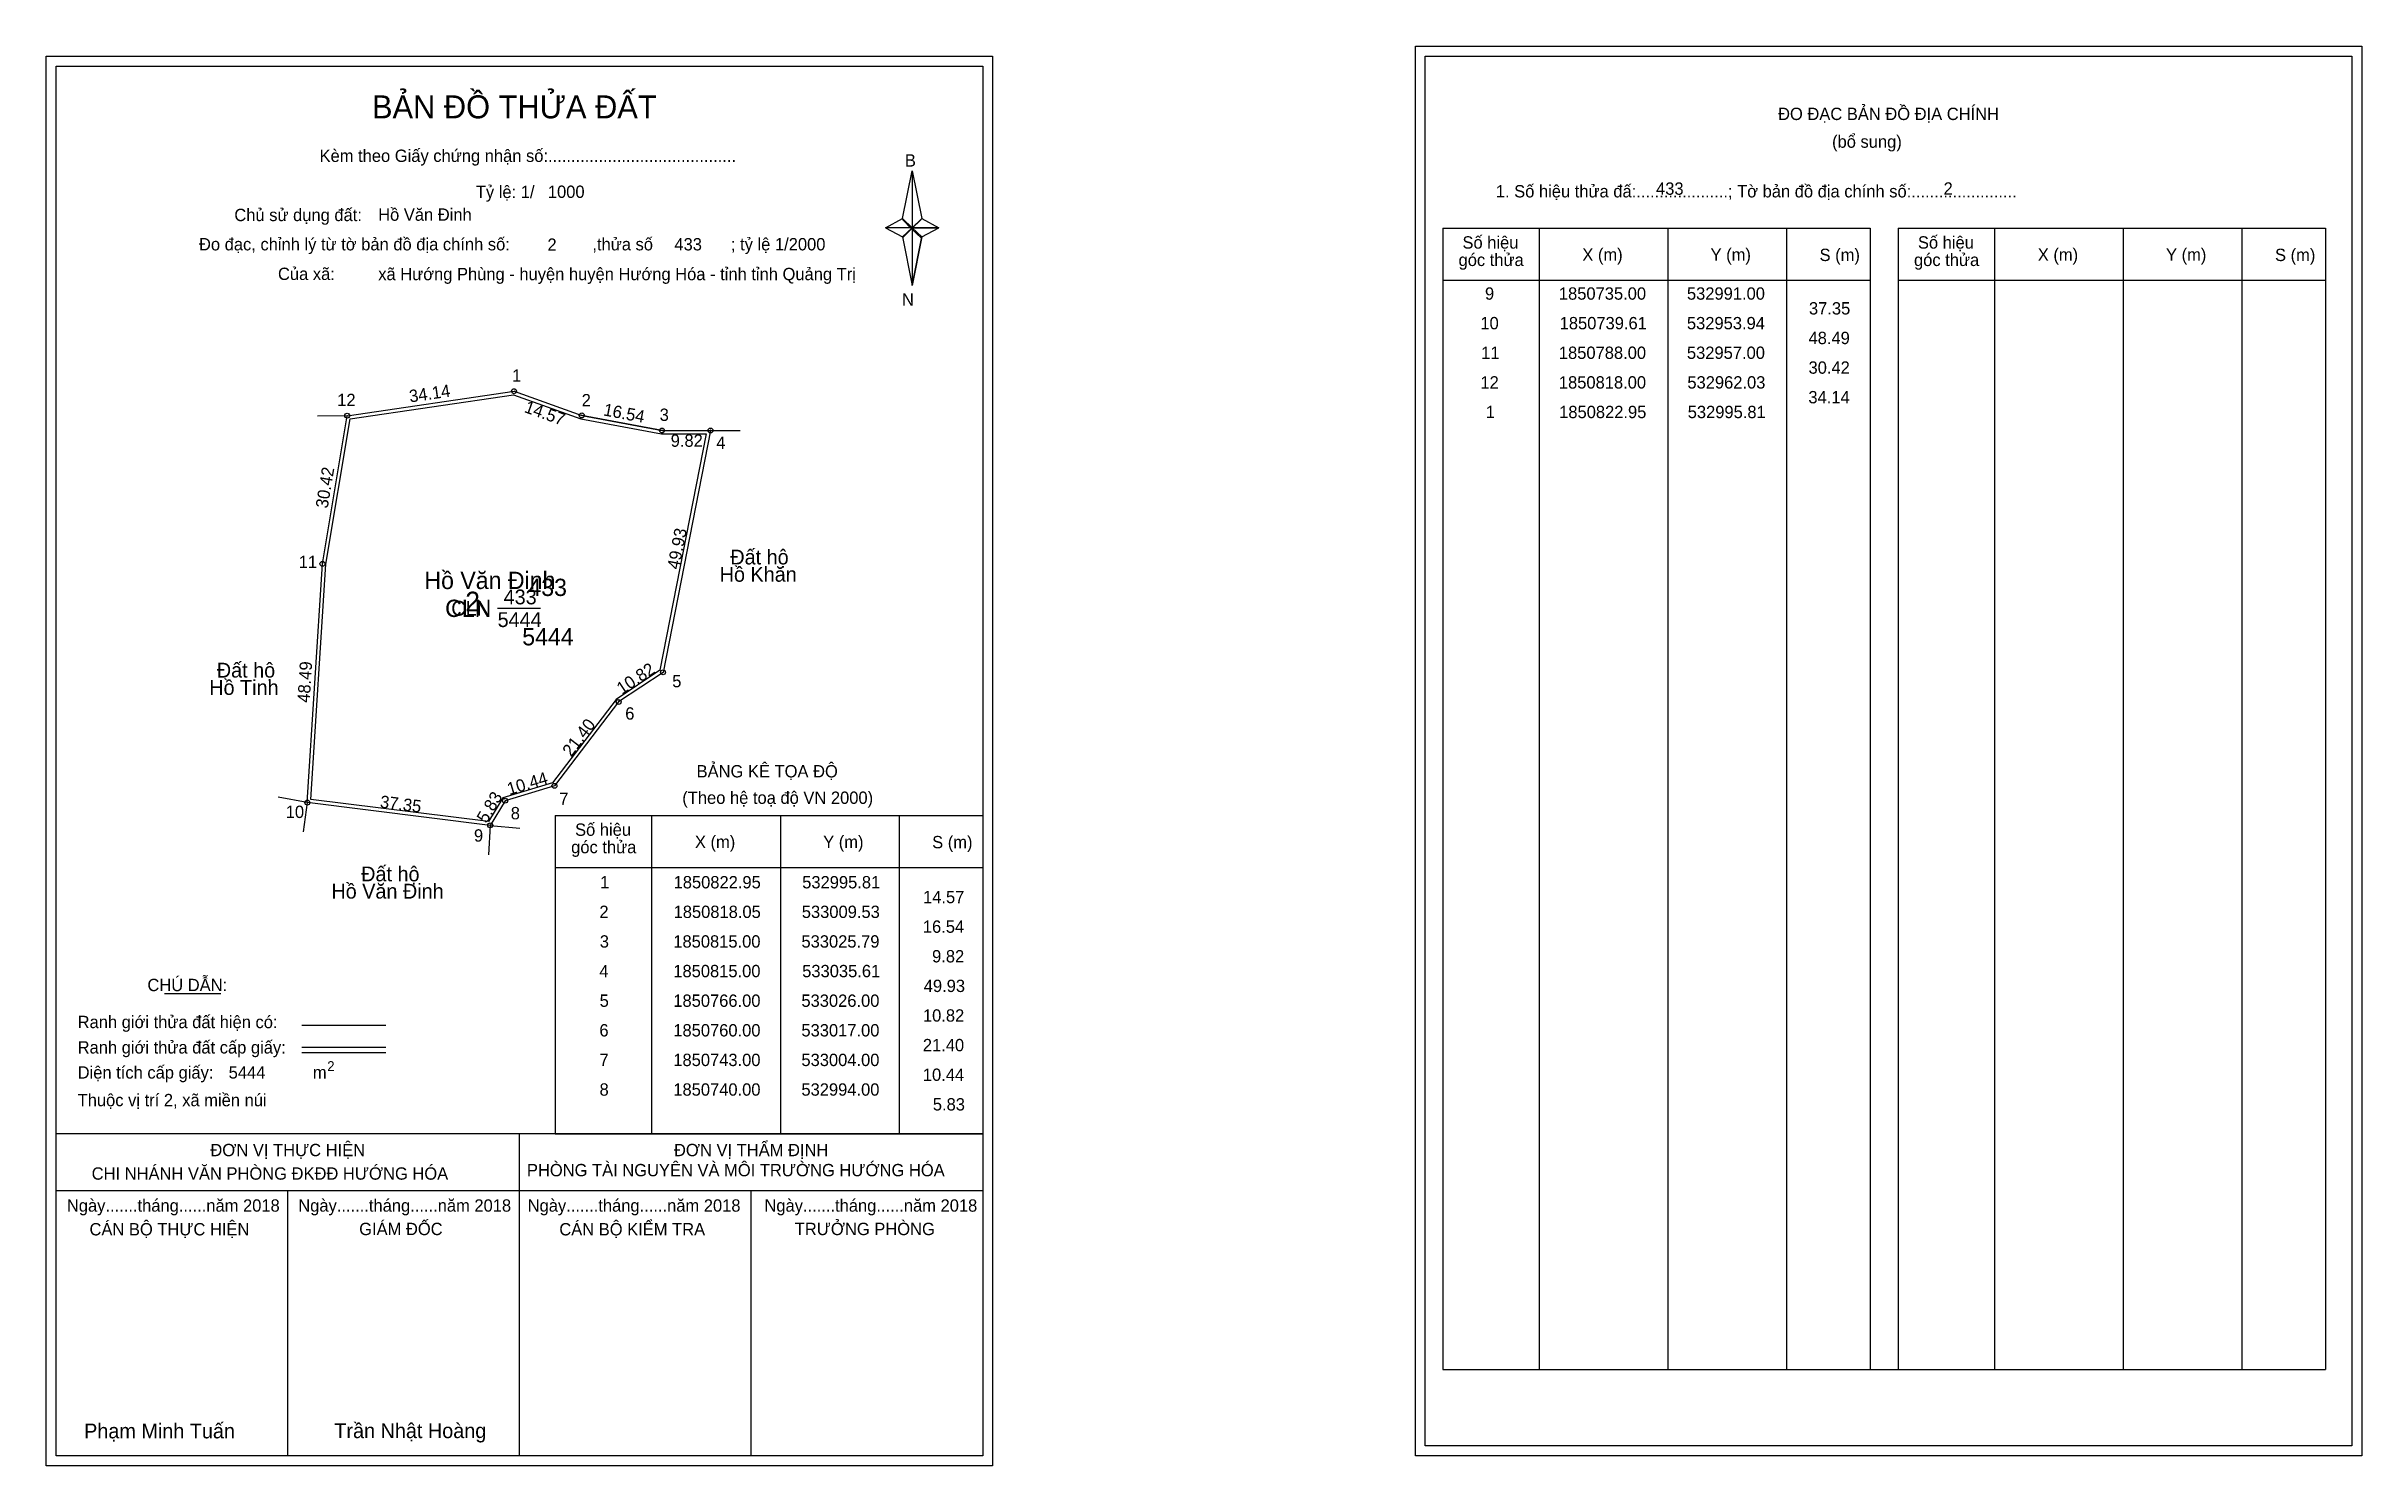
# Model space of a CAD drawing. Extents: x 532901 to 533370, y 1850605 to 1850893.
import ezdxf

# ---------------------------------------------------------------- set-up
doc = ezdxf.new("R2010")
doc.units = 0
for name, color, linetype in [('Level 1', 7, 'Continuous'), ('Level 10', 7, 'Continuous'), ('Level 11', 7, 'Continuous'), ('Level 13', 7, 'Continuous'), ('Level 2', 7, 'Continuous'), ('Level 27', 7, 'Continuous'), ('Level 3', 7, 'Continuous'), ('Level 36', 7, 'Continuous'), ('Level 4', 7, 'Continuous'), ('Level 49', 7, 'Continuous'), ('Level 5', 7, 'Continuous'), ('Level 53', 7, 'Continuous'), ('Level 55', 7, 'Continuous'), ('Level 6', 7, 'Continuous'), ('Level 63', 7, 'Continuous'), ('Level 7', 7, 'Continuous'), ('Level 9', 7, 'Continuous')]:
    doc.layers.add(name, color=color, linetype=linetype)

msp = doc.modelspace()

# ---------------------------------------------------------------- linework, layer by layer
at = {"layer": 'Level 1'}
for p, q in [((532903.07, 1850888.84), (532903.07, 1850888.84)), ((533180.39, 1850890.84), (533180.39, 1850890.84)), ((533074.49, 1850857.96), (533076.46, 1850867.6)), ((533076.46, 1850867.6), (533076.46, 1850856.07)), ((533076.46, 1850867.6), (533078.43, 1850857.96)), ((533071.05, 1850856.07), (533074.49, 1850857.96)), ((533074.49, 1850857.96), (533076.46, 1850856.07)), ((533076.31, 1850855.85), (533074.49, 1850857.74)), ((533076.46, 1850856.07), (533074.49, 1850854.23)), ((533076.31, 1850855.85), (533074.49, 1850854.01)), ((533074.49, 1850854.01), (533076.31, 1850855.85)), ((533074.49, 1850854.23), (533076.46, 1850844.37)), ((533078.28, 1850857.74), (533076.31, 1850855.85)), ((533076.31, 1850855.85), (533078.28, 1850857.74)), ((533078.28, 1850854.01), (533076.31, 1850855.85)), ((533078.43, 1850857.96), (533076.46, 1850856.07)), ((533076.46, 1850856.07), (533076.46, 1850844.37)), ((533076.46, 1850856.07), (533081.87, 1850856.07)), ((533076.46, 1850856.07), (533078.43, 1850854.23)), ((533078.43, 1850854.23), (533076.46, 1850844.37)), ((533078.43, 1850854.23), (533081.87, 1850856.07)), ((533183.93, 1850855.98), (533270.53, 1850855.98)), ((533203.52, 1850624.72), (533203.52, 1850855.98)), ((533229.59, 1850624.72), (533229.59, 1850855.98)), ((533253.56, 1850855.98), (533253.56, 1850624.72)), ((533270.53, 1850855.98), (533270.53, 1850624.72)), ((533276.18, 1850855.98), (533362.79, 1850855.98)), ((533295.77, 1850624.72), (533295.77, 1850855.98)), ((533321.85, 1850624.72), (533321.85, 1850855.98)), ((533345.82, 1850855.98), (533345.82, 1850624.72)), ((533362.79, 1850855.98), (533362.79, 1850624.72)), ((533183.93, 1850845.46), (533270.53, 1850845.46)), ((533276.18, 1850845.46), (533362.79, 1850845.46)), ((533004.17, 1850737.01), (533090.77, 1850737.01)), ((533023.76, 1850672.49), (533023.76, 1850737.01)), ((533049.83, 1850672.49), (533049.83, 1850737.01)), ((533073.8, 1850737.01), (533073.8, 1850672.49)), ((533004.17, 1850726.48), (533090.77, 1850726.48)), ((532924.99, 1850700.9), (532936.39, 1850700.9)), ((532952.85, 1850694.5), (532969.87, 1850694.5)), ((532952.85, 1850690.05), (532969.87, 1850690.05)), ((532952.85, 1850688.96), (532969.87, 1850688.96)), ((533009.9, 1850672.49), (532903.07, 1850672.49)), ((533090.77, 1850672.49), (532985.93, 1850672.49)), ((532996.92, 1850607.26), (532996.92, 1850672.49)), ((533004.17, 1850672.48), (533090.77, 1850672.48)), ((533090.77, 1850660.94), (532903.07, 1850660.94)), ((532949.99, 1850607.26), (532949.99, 1850660.94)), ((533043.84, 1850607.26), (533043.84, 1850660.94)), ((533183.93, 1850624.72), (533362.79, 1850624.72)), ((533090.77, 1850607.26), (533090.77, 1850607.26)), ((533368.09, 1850609.26), (533368.09, 1850609.26))]:
    msp.add_line(p, q, dxfattribs=at)
for points in [[(533074.49, 1850857.96), (533076.46, 1850867.6), (533076.46, 1850856.07)], [(533071.05, 1850856.07), (533074.49, 1850854.23), (533076.46, 1850856.07)], [(533076.46, 1850856.07), (533078.43, 1850857.96), (533081.87, 1850856.07)], [(533076.46, 1850856.07), (533076.46, 1850844.37), (533078.43, 1850854.23)]]:
    msp.add_lwpolyline(points, close=True, dxfattribs=at)
at = {"layer": 'Level 10'}
for p, q in [((533025.79, 1850815), (533009.53, 1850818.05)), ((532991, 1850735), (532953.94, 1850739.61))]:
    msp.add_line(p, q, dxfattribs=at)
for points in [[(532991, 1850735), (532953.94, 1850739.61), (532957, 1850788), (532962.03, 1850818), (532995.81, 1850822.95), (533009.53, 1850818.05), (533025.79, 1850815), (533035.61, 1850815), (533026, 1850766), (533017, 1850760), (533004, 1850743), (532994, 1850740)], [(532990.63, 1850735.75), (532954.68, 1850740.22), (532957.7, 1850787.92), (532962.64, 1850817.38), (532995.74, 1850822.23), (533009.35, 1850817.37), (533025.72, 1850814.3), (533034.76, 1850814.3), (533025.37, 1850766.42), (533016.51, 1850760.52), (533003.58, 1850743.61), (532993.54, 1850740.59)]]:
    msp.add_lwpolyline(points, close=True, dxfattribs=at)
at = {"layer": 'Level 11'}
for centre in [(532995.81, 1850822.95), (532962.03, 1850818), (533009.53, 1850818.05), (533025.79, 1850815), (533035.61, 1850815), (532957, 1850788), (533026, 1850766), (533017, 1850760), (533004, 1850743), (532953.94, 1850739.61), (532994, 1850740), (532991, 1850735), (532991, 1850735)]:
    msp.add_circle(centre, 0.5, dxfattribs=at)
at = {"layer": 'Level 27'}
for p, q in [((532962.03, 1850818), (532956.03, 1850817.9)), ((533035.61, 1850815), (533041.61, 1850815)), ((532953.94, 1850739.61), (532948.04, 1850740.71)), ((532953.94, 1850739.61), (532953.13, 1850733.66)), ((532991, 1850735), (532990.65, 1850729.01)), ((532991, 1850735), (532996.97, 1850734.42))]:
    msp.add_line(p, q, dxfattribs=at)
at = {"layer": 'Level 3'}
for p, q in [((533183.93, 1850855.98), (533183.93, 1850624.72)), ((533276.18, 1850855.98), (533276.18, 1850624.72)), ((533004.17, 1850737.01), (533004.17, 1850672.49))]:
    msp.add_line(p, q, dxfattribs=at)
at = {"layer": 'Level 63'}
for points in [[(533178.4, 1850892.84), (533370.1, 1850892.84), (533370.1, 1850607.26), (533178.4, 1850607.26)], [(532901.07, 1850890.84), (533092.77, 1850890.84), (533092.77, 1850605.26), (532901.07, 1850605.26)], [(532903.07, 1850888.84), (533090.77, 1850888.84), (533090.77, 1850607.26), (532903.07, 1850607.26)], [(533180.4, 1850890.84), (533368.1, 1850890.84), (533368.1, 1850609.26), (533180.4, 1850609.26)]]:
    msp.add_lwpolyline(points, close=True, dxfattribs=at)
at = {"layer": 'Level 9'}
msp.add_line((532992.49, 1850778.98), (533001.21, 1850778.98), dxfattribs=at)

# ---------------------------------------------------------------- texts
at = {"layer": 'Level 1'}
for s, height, p in [('BẢN ĐỒ THỬA ĐẤT', 4.6657, (532967.04, 1850878.24)), ('ĐO ĐẠC BẢN ĐỒ ĐỊA CHÍNH', 2.5, (533251.87, 1850877.9)), ('(bổ sung)', 2.5, (533262.81, 1850872.28)), ('Kèm theo Giấy chứng nhận số:.........................................', 2.5, (532956.42, 1850869.41)), ('B', 2.5, (533075, 1850868.47)), ('1. Số hiệu thửa đấ:....................; Tờ bản đồ địa chính số:.......................', 2.5, (533194.7, 1850862.22)), ('Chủ sử dụng đất:', 2.5, (532939.16, 1850857.42)), ('Đo đạc, chỉnh lý từ tờ bản đồ địa chính số:                  ,thửa số                 ; tỷ lệ 1/2000', 2.5, (532932, 1850851.49)), ('Số hiệu', 2.5, (533187.94, 1850851.85)), ('Số hiệu', 2.5, (533280.2, 1850851.85)), ('góc thửa', 2.5, (533187.15, 1850848.32)), ('X (m)', 2.5, (533212.22, 1850849.38)), ('Y (m)', 2.5, (533238.2, 1850849.38)), ('S (m)', 2.5, (533260.28, 1850849.33)), ('góc thửa', 2.5, (533279.41, 1850848.32)), ('X (m)', 2.5, (533304.48, 1850849.38)), ('Y (m)', 2.5, (533330.46, 1850849.38)), ('S (m)', 2.5, (533352.54, 1850849.33)), ('Của xã:', 2.5, (532948, 1850845.49)), ('N', 2.5, (533074.4, 1850840.3)), ('BẢNG KÊ TỌA ĐỘ', 2.5, (533032.8, 1850744.71)), ('(Theo hệ toạ độ VN 2000)', 2.5, (533029.9, 1850739.35)), ('góc thửa', 2.5, (533007.39, 1850729.35)), ('Số hiệu', 2.5, (533008.18, 1850732.88)), ('X (m)', 2.5, (533032.46, 1850730.4)), ('Y (m)', 2.5, (533058.44, 1850730.4)), ('S (m)', 2.5, (533080.52, 1850730.35)), ('CHÚ DẪN:', 2.5, (532921.55, 1850701.41)), ('Ranh giới thửa đất hiện có:', 2.5, (532907.42, 1850693.91)), ('Ranh giới thửa đất cấp giấy:', 2.5, (532907.42, 1850688.77)), ('Diện tích cấp giấy:', 2.5, (532907.42, 1850683.69)), ('m', 2.5, (532955.07, 1850683.71)), ('2', 2, (532957.97, 1850685.22)), ('Thuộc vị trí 2, xã miền núi', 2.5, (532907.42, 1850678.09)), ('ĐƠN VỊ THỰC HIỆN', 2.5, (532934.3, 1850667.97)), ('ĐƠN VỊ THẨM ĐỊNH', 2.5, (533028.21, 1850667.97)), ('CHI NHÁNH VĂN PHÒNG ĐKĐĐ HƯỚNG HÓA', 2.5, (532910.26, 1850663.21)), ('PHÒNG TÀI NGUYÊN VÀ MÔI TRƯỜNG HƯỚNG HÓA', 2.5, (532998.43, 1850663.9)), ('Ngày.......tháng......năm 2018', 2.5, (532905.24, 1850656.73)), ('Ngày.......tháng......năm 2018', 2.5, (532952.11, 1850656.73)), ('Ngày.......tháng......năm 2018', 2.5, (532998.58, 1850656.73)), ('Ngày.......tháng......năm 2018', 2.5, (533046.54, 1850656.73)), ('CÁN BỘ THỰC HIỆN', 2.5, (532909.82, 1850651.92)), ('GIÁM ĐỐC', 2.5, (532964.45, 1850651.98)), ('CÁN BỘ KIỂM TRA', 2.5, (533004.99, 1850651.92)), ('TRƯỞNG PHÒNG', 2.5, (533052.68, 1850651.98)), ('Phạm Minh Tuấn', 3, (532908.73, 1850610.8)), ('Trần Nhật Hoàng', 3, (532959.42, 1850610.85))]:
    msp.add_text(s, height=height, dxfattribs=at).set_placement(p)
at = {"layer": 'Level 11'}
msp.add_text('Tỷ lệ: 1/', height=2.5, dxfattribs=at).set_placement((532988.08, 1850862.1))
at = {"layer": 'Level 13'}
for s, p in [('CLN', (532983.1, 1850777.48)), ('433', (532993.71, 1850779.78)), ('5444', (532992.49, 1850775.18))]:
    msp.add_text(s, height=3, dxfattribs=at).set_placement(p)
at = {"layer": 'Level 2'}
msp.add_text('Hồ Văn Đinh', height=3.5, dxfattribs=at).set_placement((532977.66, 1850782.88))
at = {"layer": 'Level 3'}
msp.add_text('CLN', height=3.5, dxfattribs=at).set_placement((532981.86, 1850777.22))
at = {"layer": 'Level 36'}
for s, p in [('Đất hộ', (533039.63, 1850787.86)), ('Hồ Khăn', (533037.47, 1850784.36)), ('Hồ Tinh', (532934.07, 1850761.44)), ('Đất hộ', (532935.61, 1850764.94)), ('Hồ Văn Đinh', (532958.82, 1850720.16)), ('Đất hộ', (532964.85, 1850723.66))]:
    msp.add_text(s, height=3, dxfattribs=at).set_placement(p)
at = {"layer": 'Level 4'}
msp.add_text('433', height=3.5, dxfattribs=at).set_placement((532998.72, 1850781.47))
at = {"layer": 'Level 49'}
for s, rotation, p in [('34.14', 8.3366, (532974.76, 1850820.67)), ('14.57', 340.3462, (532997.72, 1850818.76)), ('16.54', 349.3761, (533013.79, 1850818.07)), ('9.82', 360, (533027.55, 1850811.7)), ('30.42', 80.4819, (532958.05, 1850799.11)), ('49.93', 78.9038, (533029.25, 1850786.73)), ('48.49', 86.3817, (532954.41, 1850759.79)), ('10.82', 33.6901, (533017.66, 1850761.4)), ('21.40', 52.5946, (533007.38, 1850748.74)), ('5.83', 59.0362, (532990.23, 1850735.27)), ('10.44', 16.6992, (532994.85, 1850741.09)), ('37.35', 352.9092, (532968.57, 1850738.6))]:
    msp.add_text(s, height=2.5, rotation=rotation, dxfattribs=at).set_placement(p)
at = {"layer": 'Level 5'}
msp.add_text('5444', height=3.5, dxfattribs=at).set_placement((532997.48, 1850771.47))
at = {"layer": 'Level 53'}
for s, p in [('9', (533192.5, 1850841.5)), ('1850735.00', (533207.47, 1850841.5)), ('532991.00', (533233.41, 1850841.5)), ('37.35', (533258.13, 1850838.5)), ('10', (533191.57, 1850835.5)), ('1850739.61', (533207.63, 1850835.5)), ('532953.94', (533233.41, 1850835.5)), ('11', (533191.73, 1850829.5)), ('1850788.00', (533207.47, 1850829.5)), ('532957.00', (533233.41, 1850829.5)), ('48.49', (533258.04, 1850832.5)), ('12', (533191.58, 1850823.5)), ('1850818.00', (533207.47, 1850823.5)), ('532962.03', (533233.5, 1850823.5)), ('30.42', (533258.04, 1850826.5)), ('34.14', (533258.01, 1850820.5)), ('1', (533192.65, 1850817.5)), ('1850822.95', (533207.53, 1850817.5)), ('532995.81', (533233.57, 1850817.5)), ('1', (533013.26, 1850722.23)), ('1850822.95', (533028.14, 1850722.23)), ('532995.81', (533054.19, 1850722.23)), ('2', (533013.11, 1850716.23)), ('1850818.05', (533028.14, 1850716.23)), ('533009.53', (533054.11, 1850716.23)), ('14.57', (533078.67, 1850719.23)), ('16.54', (533078.63, 1850713.23)), ('3', (533013.19, 1850710.23)), ('1850815.00', (533028.08, 1850710.23)), ('533025.79', (533054.04, 1850710.23)), ('9.82', (533080.5, 1850707.23)), ('4', (533013.1, 1850704.23)), ('1850815.00', (533028.08, 1850704.23)), ('533035.61', (533054.19, 1850704.23)), ('49.93', (533078.81, 1850701.23)), ('5', (533013.16, 1850698.23)), ('1850766.00', (533028.08, 1850698.23)), ('533026.00', (533054.03, 1850698.23)), ('6', (533013.11, 1850692.23)), ('1850760.00', (533028.08, 1850692.23)), ('533017.00', (533054.03, 1850692.23)), ('10.82', (533078.65, 1850695.23)), ('21.40', (533078.63, 1850689.23)), ('7', (533013.12, 1850686.23)), ('1850743.00', (533028.08, 1850686.23)), ('533004.00', (533054.03, 1850686.23)), ('10.44', (533078.63, 1850683.23)), ('8', (533013.14, 1850680.23)), ('1850740.00', (533028.08, 1850680.23)), ('532994.00', (533054.03, 1850680.23)), ('5.83', (533080.65, 1850677.23))]:
    msp.add_text(s, height=2.5, dxfattribs=at).set_placement(p)
at = {"layer": 'Level 55'}
for s, height, p in [('1', 0.4, (532995.7, 1850822.95)), ('0', 0.11, (532995.77, 1850822.84)), ('12', 0.4, (532961.75, 1850818)), ('432', 0.11, (532961.91, 1850817.89)), ('0', 0.11, (532961.99, 1850817.89)), ('2', 0.4, (533009.39, 1850818.05)), ('0', 0.11, (533009.49, 1850817.94)), ('3', 0.4, (533025.67, 1850815)), ('0', 0.11, (533025.75, 1850814.89)), ('4', 0.4, (533035.47, 1850815)), ('0', 0.11, (533035.57, 1850814.89)), ('0', 0.11, (533035.57, 1850814.89)), ('0', 0.11, (533035.57, 1850814.89)), ('11', 0.4, (532956.74, 1850788)), ('432', 0.11, (532956.88, 1850787.89)), ('5', 0.4, (533025.87, 1850766)), ('0', 0.11, (533025.96, 1850765.89)), ('0', 0.11, (533025.96, 1850765.89)), ('6', 0.4, (533016.86, 1850760)), ('0', 0.11, (533016.96, 1850759.89)), ('0', 0.11, (533016.96, 1850759.89)), ('7', 0.4, (533003.87, 1850743)), ('0', 0.11, (533003.96, 1850742.89)), ('0', 0.11, (533003.96, 1850742.89)), ('10', 0.4, (532953.66, 1850739.61)), ('432', 0.11, (532953.82, 1850739.5)), ('0', 0.11, (532953.9, 1850739.5)), ('0', 0.11, (532953.9, 1850739.5)), ('8', 0.4, (532993.87, 1850740)), ('0', 0.11, (532993.96, 1850739.89)), ('0', 0.11, (532993.96, 1850739.89)), ('9', 0.4, (532990.86, 1850735)), ('0', 0.11, (532990.96, 1850734.89)), ('0', 0.11, (532990.96, 1850734.89)), ('0', 0.11, (532990.96, 1850734.89)), ('0', 0.11, (532990.96, 1850734.89))]:
    msp.add_text(s, height=height, dxfattribs=at).set_placement(p)
at = {"layer": 'Level 6'}
for s, p in [('1000', (533002.67, 1850862.12)), ('433', (533227.15, 1850862.76)), ('2', (533285.4, 1850862.78)), ('Hồ Văn Đinh', (532968.29, 1850857.49)), ('2', (533002.59, 1850851.4)), ('433', (533028.3, 1850851.48)), ('xã Hướng Phùng - huyện huyện Hướng Hóa - tỉnh tỉnh Quảng Trị', (532968.31, 1850845.45)), ('5444', (532938.01, 1850683.69))]:
    msp.add_text(s, height=2.5, dxfattribs=at).set_placement(p)
at = {"layer": 'Level 7'}
msp.add_text('2', height=4, dxfattribs=at).set_placement((532985.94, 1850778.34))
at = {"layer": 'Level 9'}
for s, p in [('1', (532995.43, 1850824.88)), ('12', (532960, 1850819.94)), ('2', (533009.52, 1850819.89)), ('3', (533025.32, 1850816.94)), ('4', (533036.78, 1850811.28)), ('11', (532952.2, 1850787.12)), ('5', (533027.86, 1850762.97)), ('6', (533018.34, 1850756.42)), ('7', (533004.98, 1850739.12)), ('10', (532949.57, 1850736.49)), ('8', (532995.15, 1850736.22)), ('9', (532987.7, 1850731.7))]:
    msp.add_text(s, height=2.5, dxfattribs=at).set_placement(p)

doc.saveas('drawing.dxf')
